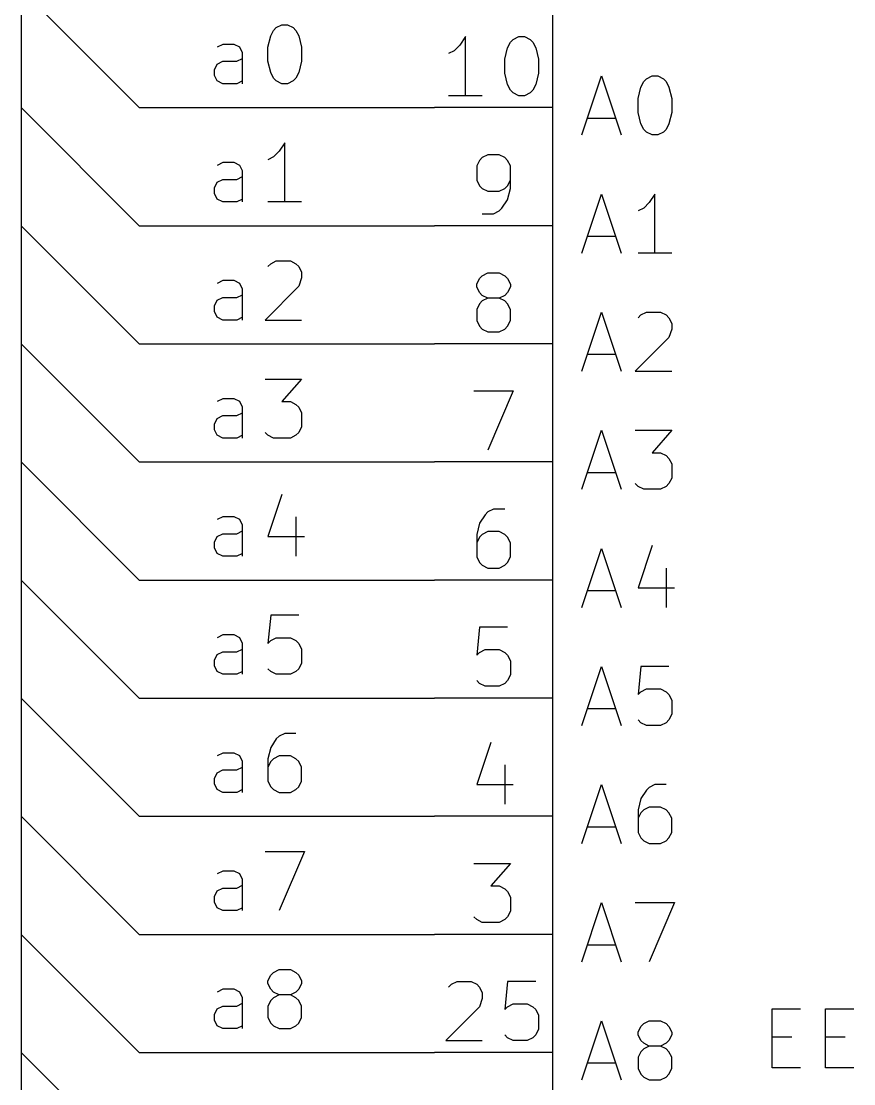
# Model space of a CAD drawing. Header units: millimetres. Extents: x 10 to 287, y -200 to -10.
# Drawn here: x 55.88 to 73.79, y -144.18 to -121.33 of the extents above; entities that cross this region are included whole.
import ezdxf

# ---------------------------------------------------------------- set-up
doc = ezdxf.new("R2010")
doc.units = ezdxf.units.MM
for name, color, linetype in [('BLUE', 174, 'CONTINUOUS'), ('GREENSIXTYFIVE', 129, 'CONTINUOUS'), ('LIGHTBLUE', 172, 'CONTINUOUS'), ('LIGHTGREEN', 92, 'CONTINUOUS'), ('LIGHTRED', 12, 'CONTINUOUS'), ('RED', 14, 'CONTINUOUS'), ('REDSIX', 19, 'CONTINUOUS'), ('WHITE', 250, 'CONTINUOUS')]:
    doc.layers.add(name, color=color, linetype=linetype)

msp = doc.modelspace()

# ---------------------------------------------------------------- linework, layer by layer
at = {"layer": 'BLUE', "linetype": 'CONTINUOUS'}
msp.add_line((55.88, -111.76), (55.88, -156.21), dxfattribs=at)
at = {"layer": 'GREENSIXTYFIVE', "linetype": 'CONTINUOUS'}
for p, q in [((67.9389, -123.7775), (68.3622, -122.5075)), ((68.3622, -122.5075), (68.7856, -123.7775)), ((69.2089, -122.7494), (69.2694, -122.6285)), ((69.2694, -122.6285), (69.3299, -122.568)), ((69.3299, -122.568), (69.4508, -122.5075)), ((69.4508, -122.5075), (69.5718, -122.5075)), ((69.5718, -122.5075), (69.6927, -122.568)), ((69.6927, -122.568), (69.7532, -122.6285)), ((69.7532, -122.6285), (69.8137, -122.7494)), ((69.1485, -122.9913), (69.2089, -122.7494)), ((69.8137, -122.7494), (69.8742, -122.9913)), ((69.1485, -123.2937), (69.1485, -122.9913)), ((69.8742, -122.9913), (69.8742, -123.2937)), ((69.2089, -123.5356), (69.1485, -123.2937)), ((69.8742, -123.2937), (69.8137, -123.5356)), ((68.0599, -123.4147), (68.6646, -123.4147)), ((69.2694, -123.6566), (69.2089, -123.5356)), ((69.8137, -123.5356), (69.7532, -123.6566)), ((69.3299, -123.7171), (69.2694, -123.6566)), ((69.4508, -123.7775), (69.3299, -123.7171)), ((69.5718, -123.7775), (69.4508, -123.7775)), ((69.6927, -123.7171), (69.5718, -123.7775)), ((69.7532, -123.6566), (69.6927, -123.7171)), ((67.9389, -126.3175), (68.3622, -125.0475)), ((68.3622, -125.0475), (68.7856, -126.3175)), ((69.5113, -125.0475), (69.3904, -125.229)), ((69.5113, -126.3175), (69.5113, -125.0475)), ((69.2694, -125.3499), (69.1485, -125.4104)), ((69.3904, -125.229), (69.2694, -125.3499)), ((68.0599, -125.9547), (68.6646, -125.9547)), ((69.8742, -126.3175), (69.1485, -126.3175)), ((67.9389, -128.8575), (68.3622, -127.5875)), ((68.3622, -127.5875), (68.7856, -128.8575)), ((69.1485, -127.7085), (69.2089, -127.648)), ((69.2089, -127.648), (69.3299, -127.5875)), ((69.3299, -127.5875), (69.6323, -127.5875)), ((69.6323, -127.5875), (69.7532, -127.648)), ((69.7532, -127.648), (69.8137, -127.7085)), ((69.8137, -127.7085), (69.8742, -127.8294)), ((69.8742, -127.9504), (69.8137, -128.1318)), ((69.8742, -127.8294), (69.8742, -127.9504)), ((69.8137, -128.1318), (69.088, -128.8575)), ((68.0599, -128.4947), (68.6646, -128.4947)), ((69.088, -128.8575), (69.8742, -128.8575)), ((67.9389, -131.3975), (68.3622, -130.1275)), ((68.3622, -130.1275), (68.7856, -131.3975)), ((69.088, -130.1275), (69.8742, -130.1275)), ((69.8742, -130.1275), (69.4508, -130.6113)), ((69.4508, -130.6113), (69.6323, -130.6113)), ((69.6323, -130.6113), (69.7532, -130.6718)), ((69.7532, -130.6718), (69.8137, -130.7323)), ((69.8137, -130.7323), (69.8742, -130.8532)), ((69.8742, -130.8532), (69.8742, -131.1556)), ((68.0599, -131.0347), (68.6646, -131.0347)), ((69.8742, -131.1556), (69.8137, -131.2766)), ((69.1485, -131.3371), (69.088, -131.2766)), ((69.2694, -131.3975), (69.1485, -131.3371)), ((69.7532, -131.3371), (69.6323, -131.3975)), ((69.8137, -131.2766), (69.7532, -131.3371)), ((69.6323, -131.3975), (69.2694, -131.3975)), ((67.9389, -133.9375), (68.3622, -132.6675)), ((68.3622, -132.6675), (68.7856, -133.9375)), ((69.4508, -132.6071), (69.1485, -133.5142)), ((69.7532, -133.0909), (69.7532, -133.9375)), ((68.0599, -133.5747), (68.6646, -133.5747)), ((69.1485, -133.5142), (69.9346, -133.5142)), ((67.9389, -136.4775), (68.3622, -135.2075)), ((68.3622, -135.2075), (68.7856, -136.4775)), ((69.2089, -135.2075), (69.1485, -135.8123)), ((69.8137, -135.2075), (69.2089, -135.2075)), ((69.2089, -135.7518), (69.3299, -135.6913)), ((69.3299, -135.6913), (69.6323, -135.6913)), ((69.6323, -135.6913), (69.7532, -135.7518)), ((69.1485, -135.8123), (69.2089, -135.7518)), ((69.7532, -135.7518), (69.8137, -135.8123)), ((69.8137, -135.8123), (69.8742, -135.9332)), ((69.8742, -135.9332), (69.8742, -136.2356)), ((68.0599, -136.1147), (68.6646, -136.1147)), ((69.2089, -136.4171), (69.1485, -136.3566)), ((69.8137, -136.3566), (69.7532, -136.4171)), ((69.8742, -136.2356), (69.8137, -136.3566)), ((69.3299, -136.4775), (69.2089, -136.4171)), ((69.6323, -136.4775), (69.3299, -136.4775)), ((69.7532, -136.4171), (69.6323, -136.4775)), ((67.9389, -139.0175), (68.3622, -137.7475)), ((68.3622, -137.7475), (68.7856, -139.0175)), ((69.5113, -137.7475), (69.3904, -137.808)), ((69.7532, -137.7475), (69.5113, -137.7475)), ((69.3299, -137.8685), (69.2089, -138.0499)), ((69.3904, -137.808), (69.3299, -137.8685)), ((69.2089, -138.0499), (69.1485, -138.2918)), ((69.3904, -138.2313), (69.2694, -138.2918)), ((69.6323, -138.2313), (69.3904, -138.2313)), ((69.7532, -138.2918), (69.6323, -138.2313)), ((69.1485, -138.2918), (69.1485, -138.7756)), ((69.2089, -138.3523), (69.1485, -138.4732)), ((69.2694, -138.2918), (69.2089, -138.3523)), ((69.8137, -138.3523), (69.7532, -138.2918)), ((69.8742, -138.4732), (69.8137, -138.3523)), ((68.0599, -138.6547), (68.6646, -138.6547)), ((69.8742, -138.7756), (69.8742, -138.4732)), ((69.1485, -138.7756), (69.2089, -138.8966)), ((69.2089, -138.8966), (69.2694, -138.9571)), ((69.7532, -138.9571), (69.8137, -138.8966)), ((69.8137, -138.8966), (69.8742, -138.7756)), ((69.2694, -138.9571), (69.3904, -139.0175)), ((69.3904, -139.0175), (69.6323, -139.0175)), ((69.6323, -139.0175), (69.7532, -138.9571)), ((67.9389, -141.5575), (68.3622, -140.2875)), ((68.3622, -140.2875), (68.7856, -141.5575)), ((69.088, -140.2875), (69.9346, -140.2875)), ((69.9346, -140.2875), (69.3904, -141.5575)), ((68.0599, -141.1947), (68.6646, -141.1947)), ((67.9389, -144.0975), (68.3622, -142.8275)), ((68.3622, -142.8275), (68.7856, -144.0975)), ((69.1485, -143.0694), (69.2089, -142.9485)), ((69.2089, -142.9485), (69.2694, -142.888)), ((69.2694, -142.888), (69.3904, -142.8275)), ((69.3904, -142.8275), (69.6323, -142.8275)), ((69.6323, -142.8275), (69.7532, -142.888)), ((69.7532, -142.888), (69.8137, -142.9485)), ((69.8137, -142.9485), (69.8742, -143.0694)), ((69.1485, -143.1299), (69.1485, -143.0694)), ((69.2089, -143.2509), (69.1485, -143.1299)), ((69.2694, -143.3113), (69.2089, -143.2509)), ((69.8137, -143.2509), (69.7532, -143.3113)), ((69.8742, -143.1299), (69.8137, -143.2509)), ((69.8742, -143.0694), (69.8742, -143.1299)), ((69.2089, -143.4928), (69.1485, -143.6137)), ((69.2694, -143.4323), (69.2089, -143.4928)), ((69.3904, -143.3718), (69.2694, -143.3113)), ((69.3904, -143.3718), (69.2694, -143.4323)), ((69.6323, -143.3718), (69.3904, -143.3718)), ((69.7532, -143.3113), (69.6323, -143.3718)), ((69.7532, -143.4323), (69.6323, -143.3718)), ((69.8137, -143.4928), (69.7532, -143.4323)), ((69.8742, -143.6137), (69.8137, -143.4928)), ((69.1485, -143.6137), (69.1485, -143.8556)), ((69.8742, -143.8556), (69.8742, -143.6137)), ((68.0599, -143.7347), (68.6646, -143.7347)), ((69.1485, -143.8556), (69.2089, -143.9766)), ((69.8137, -143.9766), (69.8742, -143.8556)), ((69.2089, -143.9766), (69.2694, -144.0371)), ((69.2694, -144.0371), (69.3904, -144.0975)), ((69.3904, -144.0975), (69.6323, -144.0975)), ((69.6323, -144.0975), (69.7532, -144.0371)), ((69.7532, -144.0371), (69.8137, -143.9766))]:
    msp.add_line(p, q, dxfattribs=at)
at = {"layer": 'LIGHTBLUE', "linetype": 'CONTINUOUS'}
for p, q in [((72.0347, -143.8392), (72.0347, -142.5692)), ((72.0347, -142.5692), (72.6395, -142.5692)), ((73.1837, -143.8392), (73.1837, -142.5692)), ((73.1837, -142.5692), (73.7885, -142.5692)), ((72.0347, -143.174), (72.4581, -143.174)), ((73.1837, -143.174), (73.6071, -143.174)), ((72.6395, -143.8392), (72.0347, -143.8392)), ((73.7885, -143.8392), (73.1837, -143.8392))]:
    msp.add_line(p, q, dxfattribs=at)
at = {"layer": 'LIGHTGREEN', "linetype": 'CONTINUOUS'}
for p, q in [((58.42, -123.19), (55.88, -120.65)), ((58.42, -125.73), (55.88, -123.19)), ((58.42, -123.19), (64.77, -123.19)), ((58.42, -128.27), (55.88, -125.73)), ((58.42, -125.73), (64.77, -125.73)), ((58.42, -130.81), (55.88, -128.27)), ((58.42, -128.27), (64.77, -128.27)), ((58.42, -133.35), (55.88, -130.81)), ((58.42, -130.81), (64.77, -130.81)), ((58.42, -135.89), (55.88, -133.35)), ((58.42, -133.35), (64.77, -133.35)), ((58.42, -138.43), (55.88, -135.89)), ((58.42, -135.89), (64.77, -135.89)), ((58.42, -140.97), (55.88, -138.43)), ((58.42, -138.43), (64.77, -138.43)), ((58.42, -143.51), (55.88, -140.97)), ((58.42, -140.97), (64.77, -140.97)), ((58.42, -146.05), (55.88, -143.51)), ((58.42, -143.51), (64.77, -143.51))]:
    msp.add_line(p, q, dxfattribs=at)
at = {"layer": 'LIGHTRED', "linetype": 'CONTINUOUS'}
for p, q in [((65.4352, -121.6629), (65.3143, -121.8444)), ((65.4352, -122.9329), (65.4352, -121.6629)), ((66.3423, -121.9048), (66.4028, -121.7839)), ((66.4028, -121.7839), (66.4633, -121.7234)), ((66.4633, -121.7234), (66.5842, -121.6629)), ((66.5842, -121.6629), (66.7052, -121.6629)), ((66.7052, -121.6629), (66.8261, -121.7234)), ((66.8261, -121.7234), (66.8866, -121.7839)), ((66.8866, -121.7839), (66.9471, -121.9048)), ((65.1933, -121.9653), (65.0724, -122.0258)), ((65.3143, -121.8444), (65.1933, -121.9653)), ((66.2819, -122.1467), (66.3423, -121.9048)), ((66.9471, -121.9048), (67.0076, -122.1467)), ((66.2819, -122.4491), (66.2819, -122.1467)), ((67.0076, -122.1467), (67.0076, -122.4491)), ((66.3423, -122.691), (66.2819, -122.4491)), ((67.0076, -122.4491), (66.9471, -122.691)), ((66.4028, -122.812), (66.3423, -122.691)), ((66.9471, -122.691), (66.8866, -122.812)), ((65.7981, -122.9329), (65.0724, -122.9329)), ((66.4633, -122.8725), (66.4028, -122.812)), ((66.5842, -122.9329), (66.4633, -122.8725)), ((66.7052, -122.9329), (66.5842, -122.9329)), ((66.8261, -122.8725), (66.7052, -122.9329)), ((66.8866, -122.812), (66.8261, -122.8725)), ((65.7981, -124.2634), (65.7376, -124.3239)), ((65.9191, -124.2029), (65.7981, -124.2634)), ((66.161, -124.2029), (65.9191, -124.2029)), ((66.2819, -124.2634), (66.161, -124.2029)), ((66.3424, -124.3239), (66.2819, -124.2634)), ((65.7376, -124.3239), (65.6772, -124.4448)), ((65.6772, -124.4448), (65.6772, -124.7472)), ((66.4029, -124.4448), (66.3424, -124.3239)), ((66.4029, -124.9286), (66.4029, -124.4448)), ((65.6772, -124.7472), (65.7376, -124.8682)), ((66.3424, -124.8682), (66.4029, -124.7472)), ((65.7376, -124.8682), (65.7981, -124.9286)), ((65.7981, -124.9286), (65.9191, -124.9891)), ((65.9191, -124.9891), (66.161, -124.9891)), ((66.161, -124.9891), (66.2819, -124.9286)), ((66.2819, -124.9286), (66.3424, -124.8682)), ((66.3424, -125.1705), (66.4029, -124.9286)), ((66.2214, -125.352), (66.3424, -125.1705)), ((66.04, -125.4729), (66.161, -125.4125)), ((66.161, -125.4125), (66.2214, -125.352)), ((65.7981, -125.4729), (66.04, -125.4729)), ((65.7376, -126.8639), (65.7981, -126.8034)), ((65.7981, -126.8034), (65.9191, -126.7429)), ((65.9191, -126.7429), (66.161, -126.7429)), ((66.161, -126.7429), (66.2819, -126.8034)), ((66.2819, -126.8034), (66.3424, -126.8639)), ((65.6772, -126.9848), (65.7376, -126.8639)), ((65.6772, -127.0453), (65.6772, -126.9848)), ((65.7376, -127.1663), (65.6772, -127.0453)), ((66.3424, -126.8639), (66.4029, -126.9848)), ((66.4029, -127.0453), (66.3424, -127.1663)), ((66.4029, -126.9848), (66.4029, -127.0453)), ((65.7981, -127.2267), (65.7376, -127.1663)), ((65.9191, -127.2872), (65.7981, -127.2267)), ((66.2819, -127.2267), (66.161, -127.2872)), ((66.3424, -127.1663), (66.2819, -127.2267)), ((65.7376, -127.4082), (65.6772, -127.5291)), ((65.7981, -127.3477), (65.7376, -127.4082)), ((65.9191, -127.2872), (65.7981, -127.3477)), ((66.161, -127.2872), (65.9191, -127.2872)), ((66.2819, -127.3477), (66.161, -127.2872)), ((66.3424, -127.4082), (66.2819, -127.3477)), ((66.4029, -127.5291), (66.3424, -127.4082)), ((65.6772, -127.5291), (65.6772, -127.771)), ((66.4029, -127.771), (66.4029, -127.5291)), ((65.6772, -127.771), (65.7376, -127.892)), ((65.7376, -127.892), (65.7981, -127.9525)), ((65.7981, -127.9525), (65.9191, -128.0129)), ((66.161, -128.0129), (66.2819, -127.9525)), ((66.2819, -127.9525), (66.3424, -127.892)), ((66.3424, -127.892), (66.4029, -127.771)), ((65.9191, -128.0129), (66.161, -128.0129)), ((65.6167, -129.2829), (66.4633, -129.2829)), ((66.4633, -129.2829), (65.9191, -130.5529)), ((66.04, -131.8229), (65.9191, -131.8834)), ((66.2819, -131.8229), (66.04, -131.8229)), ((65.8586, -131.9439), (65.7376, -132.1253)), ((65.9191, -131.8834), (65.8586, -131.9439)), ((65.7376, -132.1253), (65.6772, -132.3672)), ((65.6772, -132.3672), (65.6772, -132.851)), ((65.7376, -132.4277), (65.6772, -132.5486)), ((65.7981, -132.3672), (65.7376, -132.4277)), ((65.9191, -132.3067), (65.7981, -132.3672)), ((66.161, -132.3067), (65.9191, -132.3067)), ((66.2819, -132.3672), (66.161, -132.3067)), ((66.3424, -132.4277), (66.2819, -132.3672)), ((66.4029, -132.5486), (66.3424, -132.4277)), ((66.4029, -132.851), (66.4029, -132.5486)), ((65.6772, -132.851), (65.7376, -132.972)), ((65.7376, -132.972), (65.7981, -133.0325)), ((66.2819, -133.0325), (66.3424, -132.972)), ((66.3424, -132.972), (66.4029, -132.851)), ((65.7981, -133.0325), (65.9191, -133.0929)), ((65.9191, -133.0929), (66.161, -133.0929)), ((66.161, -133.0929), (66.2819, -133.0325)), ((65.7376, -134.3629), (65.6772, -134.9677)), ((66.3424, -134.3629), (65.7376, -134.3629)), ((65.6772, -134.9677), (65.7376, -134.9072)), ((65.7376, -134.9072), (65.8586, -134.8467)), ((65.8586, -134.8467), (66.161, -134.8467)), ((66.161, -134.8467), (66.2819, -134.9072)), ((66.2819, -134.9072), (66.3424, -134.9677)), ((66.3424, -134.9677), (66.4029, -135.0886)), ((66.4029, -135.0886), (66.4029, -135.391)), ((66.4029, -135.391), (66.3424, -135.512)), ((65.7376, -135.5725), (65.6772, -135.512)), ((65.8586, -135.6329), (65.7376, -135.5725)), ((66.161, -135.6329), (65.8586, -135.6329)), ((66.2819, -135.5725), (66.161, -135.6329)), ((66.3424, -135.512), (66.2819, -135.5725)), ((65.9795, -136.8425), (65.6772, -137.7496)), ((66.2819, -137.3263), (66.2819, -138.1729)), ((65.6772, -137.7496), (66.4633, -137.7496)), ((65.6167, -139.4429), (66.4029, -139.4429)), ((66.4029, -139.4429), (65.9795, -139.9267)), ((65.9795, -139.9267), (66.161, -139.9267)), ((66.161, -139.9267), (66.2819, -139.9872)), ((66.2819, -139.9872), (66.3424, -140.0477)), ((66.3424, -140.0477), (66.4029, -140.1686)), ((66.4029, -140.1686), (66.4029, -140.471)), ((66.4029, -140.471), (66.3424, -140.592)), ((65.6772, -140.6525), (65.6167, -140.592)), ((65.7981, -140.7129), (65.6772, -140.6525)), ((66.161, -140.7129), (65.7981, -140.7129)), ((66.2819, -140.6525), (66.161, -140.7129)), ((66.3424, -140.592), (66.2819, -140.6525)), ((65.0724, -142.1039), (65.1328, -142.0434)), ((65.1328, -142.0434), (65.2538, -141.9829)), ((65.2538, -141.9829), (65.5562, -141.9829)), ((65.5562, -141.9829), (65.6771, -142.0434)), ((65.6771, -142.0434), (65.7376, -142.1039)), ((65.7376, -142.1039), (65.7981, -142.2248)), ((66.3423, -141.9829), (66.2819, -142.5877)), ((66.9471, -141.9829), (66.3423, -141.9829)), ((65.7981, -142.3458), (65.7376, -142.5272)), ((65.7981, -142.2248), (65.7981, -142.3458)), ((65.7376, -142.5272), (65.0119, -143.2529)), ((66.2819, -142.5877), (66.3423, -142.5272)), ((66.3423, -142.5272), (66.4633, -142.4667)), ((66.4633, -142.4667), (66.7657, -142.4667)), ((66.7657, -142.4667), (66.8866, -142.5272)), ((66.8866, -142.5272), (66.9471, -142.5877)), ((66.9471, -142.5877), (67.0076, -142.7086)), ((67.0076, -142.7086), (67.0076, -143.011)), ((67.0076, -143.011), (66.9471, -143.132)), ((65.0119, -143.2529), (65.7981, -143.2529)), ((66.3423, -143.1925), (66.2819, -143.132)), ((66.4633, -143.2529), (66.3423, -143.1925)), ((66.7657, -143.2529), (66.4633, -143.2529)), ((66.8866, -143.1925), (66.7657, -143.2529)), ((66.9471, -143.132), (66.8866, -143.1925))]:
    msp.add_line(p, q, dxfattribs=at)
at = {"layer": 'RED', "linetype": 'CONTINUOUS'}
for p, q in [((67.31, -120.65), (67.31, -171.45)), ((67.31, -123.19), (64.77, -123.19)), ((67.31, -125.73), (64.77, -125.73)), ((67.31, -128.27), (64.77, -128.27)), ((67.31, -130.81), (64.77, -130.81)), ((67.31, -133.35), (64.77, -133.35)), ((67.31, -135.89), (64.77, -135.89)), ((67.31, -138.43), (64.77, -138.43)), ((67.31, -140.97), (64.77, -140.97)), ((67.31, -143.51), (64.77, -143.51))]:
    msp.add_line(p, q, dxfattribs=at)
at = {"layer": 'REDSIX', "linetype": 'CONTINUOUS'}
for p, q in [((61.2457, -121.6488), (61.3062, -121.5279)), ((61.3062, -121.5279), (61.3667, -121.4674)), ((61.3667, -121.4674), (61.4876, -121.4069)), ((61.4876, -121.4069), (61.6086, -121.4069)), ((61.6086, -121.4069), (61.7295, -121.4674)), ((61.7295, -121.4674), (61.79, -121.5279)), ((61.79, -121.5279), (61.8505, -121.6488)), ((61.1853, -121.8907), (61.2457, -121.6488)), ((61.8505, -121.6488), (61.911, -121.8907)), ((60.2177, -121.8303), (60.0967, -121.8907)), ((60.4596, -121.8303), (60.2177, -121.8303)), ((60.5805, -121.8907), (60.4596, -121.8303)), ((60.641, -122.0117), (60.5805, -121.8907)), ((60.641, -122.6769), (60.641, -122.0117)), ((61.1853, -122.1931), (61.1853, -121.8907)), ((61.911, -121.8907), (61.911, -122.1931)), ((60.0967, -122.2536), (60.2177, -122.1931)), ((60.2177, -122.1931), (60.5201, -122.1931)), ((60.5201, -122.1931), (60.641, -122.1326)), ((61.2457, -122.435), (61.1853, -122.1931)), ((61.911, -122.1931), (61.8505, -122.435)), ((60.0363, -122.3745), (60.0967, -122.2536)), ((60.0363, -122.4955), (60.0363, -122.3745)), ((61.3062, -122.556), (61.2457, -122.435)), ((61.8505, -122.435), (61.79, -122.556)), ((60.0967, -122.6165), (60.0363, -122.4955)), ((60.2177, -122.6769), (60.0967, -122.6165)), ((60.5201, -122.6769), (60.2177, -122.6769)), ((60.641, -122.6165), (60.5201, -122.6769)), ((61.3667, -122.6165), (61.3062, -122.556)), ((61.4876, -122.6769), (61.3667, -122.6165)), ((61.6086, -122.6769), (61.4876, -122.6769)), ((61.7295, -122.6165), (61.6086, -122.6769)), ((61.79, -122.556), (61.7295, -122.6165)), ((61.5481, -123.9469), (61.4272, -124.1284)), ((61.5481, -125.2169), (61.5481, -123.9469)), ((61.3062, -124.2493), (61.1853, -124.3098)), ((61.4272, -124.1284), (61.3062, -124.2493)), ((60.2177, -124.3703), (60.0967, -124.4307)), ((60.4596, -124.3703), (60.2177, -124.3703)), ((60.5805, -124.4307), (60.4596, -124.3703)), ((60.641, -124.5517), (60.5805, -124.4307)), ((60.0967, -124.7936), (60.2177, -124.7331)), ((60.2177, -124.7331), (60.5201, -124.7331)), ((60.5201, -124.7331), (60.641, -124.6726)), ((60.641, -125.2169), (60.641, -124.5517)), ((60.0363, -124.9145), (60.0967, -124.7936)), ((60.0363, -125.0355), (60.0363, -124.9145)), ((60.0967, -125.1565), (60.0363, -125.0355)), ((60.2177, -125.2169), (60.0967, -125.1565)), ((60.5201, -125.2169), (60.2177, -125.2169)), ((60.641, -125.1565), (60.5201, -125.2169)), ((61.911, -125.2169), (61.1853, -125.2169)), ((61.1853, -126.6079), (61.2457, -126.5474)), ((61.2457, -126.5474), (61.3667, -126.4869)), ((61.3667, -126.4869), (61.6691, -126.4869)), ((61.6691, -126.4869), (61.79, -126.5474)), ((61.79, -126.5474), (61.8505, -126.6079)), ((61.8505, -126.6079), (61.911, -126.7288)), ((61.911, -126.7288), (61.911, -126.8498)), ((60.2177, -126.9103), (60.0967, -126.9707)), ((60.4596, -126.9103), (60.2177, -126.9103)), ((60.5805, -126.9707), (60.4596, -126.9103)), ((60.641, -127.0917), (60.5805, -126.9707)), ((61.8505, -127.0312), (61.1248, -127.7569)), ((61.911, -126.8498), (61.8505, -127.0312)), ((60.0967, -127.3336), (60.2177, -127.2731)), ((60.2177, -127.2731), (60.5201, -127.2731)), ((60.5201, -127.2731), (60.641, -127.2126)), ((60.641, -127.7569), (60.641, -127.0917)), ((60.0363, -127.4545), (60.0967, -127.3336)), ((60.0363, -127.5755), (60.0363, -127.4545)), ((60.0967, -127.6965), (60.0363, -127.5755)), ((60.2177, -127.7569), (60.0967, -127.6965)), ((60.641, -127.6965), (60.5201, -127.7569)), ((60.5201, -127.7569), (60.2177, -127.7569)), ((61.1248, -127.7569), (61.911, -127.7569)), ((61.1248, -129.0269), (61.911, -129.0269)), ((61.911, -129.0269), (61.4876, -129.5107)), ((60.2177, -129.4503), (60.0967, -129.5107)), ((60.4596, -129.4503), (60.2177, -129.4503)), ((60.5805, -129.5107), (60.4596, -129.4503)), ((60.641, -129.6317), (60.5805, -129.5107)), ((61.4876, -129.5107), (61.6691, -129.5107)), ((61.6691, -129.5107), (61.79, -129.5712)), ((60.5201, -129.8131), (60.641, -129.7526)), ((60.641, -130.2969), (60.641, -129.6317)), ((61.79, -129.5712), (61.8505, -129.6317)), ((61.8505, -129.6317), (61.911, -129.7526)), ((61.911, -129.7526), (61.911, -130.055)), ((60.0363, -129.9945), (60.0967, -129.8736)), ((60.0363, -130.1155), (60.0363, -129.9945)), ((60.0967, -129.8736), (60.2177, -129.8131)), ((60.2177, -129.8131), (60.5201, -129.8131)), ((60.0967, -130.2365), (60.0363, -130.1155)), ((60.2177, -130.2969), (60.0967, -130.2365)), ((60.641, -130.2365), (60.5201, -130.2969)), ((61.1853, -130.2365), (61.1248, -130.176)), ((61.3062, -130.2969), (61.1853, -130.2365)), ((61.79, -130.2365), (61.6691, -130.2969)), ((61.8505, -130.176), (61.79, -130.2365)), ((61.911, -130.055), (61.8505, -130.176)), ((60.5201, -130.2969), (60.2177, -130.2969)), ((61.6691, -130.2969), (61.3062, -130.2969)), ((61.4876, -131.5065), (61.1853, -132.4136)), ((60.2177, -131.9903), (60.0967, -132.0507)), ((60.4596, -131.9903), (60.2177, -131.9903)), ((60.5805, -132.0507), (60.4596, -131.9903)), ((60.641, -132.1717), (60.5805, -132.0507)), ((61.79, -131.9903), (61.79, -132.8369)), ((60.5201, -132.3531), (60.641, -132.2926)), ((60.641, -132.8369), (60.641, -132.1717)), ((60.0363, -132.5345), (60.0967, -132.4136)), ((60.0967, -132.4136), (60.2177, -132.3531)), ((60.2177, -132.3531), (60.5201, -132.3531)), ((61.1853, -132.4136), (61.9714, -132.4136)), ((60.0363, -132.6555), (60.0363, -132.5345)), ((60.0967, -132.7765), (60.0363, -132.6555)), ((60.2177, -132.8369), (60.0967, -132.7765)), ((60.5201, -132.8369), (60.2177, -132.8369)), ((60.641, -132.7765), (60.5201, -132.8369)), ((61.2457, -134.1069), (61.1853, -134.7117)), ((61.8505, -134.1069), (61.2457, -134.1069)), ((60.2177, -134.5303), (60.0967, -134.5907)), ((60.4596, -134.5303), (60.2177, -134.5303)), ((60.5805, -134.5907), (60.4596, -134.5303)), ((60.641, -134.7117), (60.5805, -134.5907)), ((60.641, -135.3769), (60.641, -134.7117)), ((61.1853, -134.7117), (61.2457, -134.6512)), ((61.2457, -134.6512), (61.3667, -134.5907)), ((61.3667, -134.5907), (61.6691, -134.5907)), ((61.6691, -134.5907), (61.79, -134.6512)), ((61.79, -134.6512), (61.8505, -134.7117)), ((61.8505, -134.7117), (61.911, -134.8326)), ((60.0363, -135.0745), (60.0967, -134.9536)), ((60.0967, -134.9536), (60.2177, -134.8931)), ((60.2177, -134.8931), (60.5201, -134.8931)), ((60.5201, -134.8931), (60.641, -134.8326)), ((61.911, -134.8326), (61.911, -135.135)), ((60.0363, -135.1955), (60.0363, -135.0745)), ((60.0967, -135.3165), (60.0363, -135.1955)), ((61.2457, -135.3165), (61.1853, -135.256)), ((61.8505, -135.256), (61.79, -135.3165)), ((61.911, -135.135), (61.8505, -135.256)), ((60.2177, -135.3769), (60.0967, -135.3165)), ((60.5201, -135.3769), (60.2177, -135.3769)), ((60.641, -135.3165), (60.5201, -135.3769)), ((61.3667, -135.3769), (61.2457, -135.3165)), ((61.6691, -135.3769), (61.3667, -135.3769)), ((61.79, -135.3165), (61.6691, -135.3769)), ((61.3667, -136.7679), (61.2457, -136.9493)), ((61.4272, -136.7074), (61.3667, -136.7679)), ((61.5481, -136.6469), (61.4272, -136.7074)), ((61.79, -136.6469), (61.5481, -136.6469)), ((60.2177, -137.0703), (60.0967, -137.1307)), ((60.4596, -137.0703), (60.2177, -137.0703)), ((60.5805, -137.1307), (60.4596, -137.0703)), ((61.2457, -136.9493), (61.1853, -137.1912)), ((60.641, -137.2517), (60.5805, -137.1307)), ((60.641, -137.9169), (60.641, -137.2517)), ((61.1853, -137.1912), (61.1853, -137.675)), ((61.2457, -137.2517), (61.1853, -137.3726)), ((61.3062, -137.1912), (61.2457, -137.2517)), ((61.4272, -137.1307), (61.3062, -137.1912)), ((61.6691, -137.1307), (61.4272, -137.1307)), ((61.79, -137.1912), (61.6691, -137.1307)), ((61.8505, -137.2517), (61.79, -137.1912)), ((61.911, -137.3726), (61.8505, -137.2517)), ((60.0363, -137.6145), (60.0967, -137.4936)), ((60.0967, -137.4936), (60.2177, -137.4331)), ((60.2177, -137.4331), (60.5201, -137.4331)), ((60.5201, -137.4331), (60.641, -137.3726)), ((61.911, -137.675), (61.911, -137.3726)), ((60.0363, -137.7355), (60.0363, -137.6145)), ((60.0967, -137.8565), (60.0363, -137.7355)), ((61.1853, -137.675), (61.2457, -137.796)), ((61.8505, -137.796), (61.911, -137.675)), ((60.2177, -137.9169), (60.0967, -137.8565)), ((60.5201, -137.9169), (60.2177, -137.9169)), ((60.641, -137.8565), (60.5201, -137.9169)), ((61.2457, -137.796), (61.3062, -137.8565)), ((61.3062, -137.8565), (61.4272, -137.9169)), ((61.4272, -137.9169), (61.6691, -137.9169)), ((61.6691, -137.9169), (61.79, -137.8565)), ((61.79, -137.8565), (61.8505, -137.796)), ((61.1248, -139.1869), (61.9714, -139.1869)), ((61.9714, -139.1869), (61.4272, -140.4569)), ((60.2177, -139.6103), (60.0967, -139.6707)), ((60.4596, -139.6103), (60.2177, -139.6103)), ((60.5805, -139.6707), (60.4596, -139.6103)), ((60.641, -139.7917), (60.5805, -139.6707)), ((60.641, -140.4569), (60.641, -139.7917)), ((60.0363, -140.1545), (60.0967, -140.0336)), ((60.0967, -140.0336), (60.2177, -139.9731)), ((60.2177, -139.9731), (60.5201, -139.9731)), ((60.5201, -139.9731), (60.641, -139.9126)), ((60.0363, -140.2755), (60.0363, -140.1545)), ((60.0967, -140.3965), (60.0363, -140.2755)), ((60.2177, -140.4569), (60.0967, -140.3965)), ((60.5201, -140.4569), (60.2177, -140.4569)), ((60.641, -140.3965), (60.5201, -140.4569)), ((61.1853, -141.9688), (61.2457, -141.8479)), ((61.2457, -141.8479), (61.3062, -141.7874)), ((61.3062, -141.7874), (61.4272, -141.7269)), ((61.4272, -141.7269), (61.6691, -141.7269)), ((61.6691, -141.7269), (61.79, -141.7874)), ((61.79, -141.7874), (61.8505, -141.8479)), ((61.8505, -141.8479), (61.911, -141.9688)), ((61.1853, -142.0293), (61.1853, -141.9688)), ((61.2457, -142.1503), (61.1853, -142.0293)), ((61.911, -142.0293), (61.8505, -142.1503)), ((61.911, -141.9688), (61.911, -142.0293)), ((60.2177, -142.1503), (60.0967, -142.2107)), ((60.4596, -142.1503), (60.2177, -142.1503)), ((60.5805, -142.2107), (60.4596, -142.1503)), ((60.641, -142.3317), (60.5805, -142.2107)), ((60.641, -142.9969), (60.641, -142.3317)), ((61.3062, -142.2107), (61.2457, -142.1503)), ((61.3062, -142.3317), (61.2457, -142.3922)), ((61.4272, -142.2712), (61.3062, -142.2107)), ((61.4272, -142.2712), (61.3062, -142.3317)), ((61.6691, -142.2712), (61.4272, -142.2712)), ((61.79, -142.2107), (61.6691, -142.2712)), ((61.79, -142.3317), (61.6691, -142.2712)), ((61.8505, -142.1503), (61.79, -142.2107)), ((61.8505, -142.3922), (61.79, -142.3317)), ((60.0363, -142.6945), (60.0967, -142.5736)), ((60.0967, -142.5736), (60.2177, -142.5131)), ((60.2177, -142.5131), (60.5201, -142.5131)), ((60.5201, -142.5131), (60.641, -142.4526)), ((61.2457, -142.3922), (61.1853, -142.5131)), ((61.1853, -142.5131), (61.1853, -142.755)), ((61.911, -142.5131), (61.8505, -142.3922)), ((61.911, -142.755), (61.911, -142.5131)), ((60.0363, -142.8155), (60.0363, -142.6945)), ((61.1853, -142.755), (61.2457, -142.876)), ((61.8505, -142.876), (61.911, -142.755)), ((60.0967, -142.9365), (60.0363, -142.8155)), ((60.2177, -142.9969), (60.0967, -142.9365)), ((60.5201, -142.9969), (60.2177, -142.9969)), ((60.641, -142.9365), (60.5201, -142.9969)), ((61.2457, -142.876), (61.3062, -142.9365)), ((61.3062, -142.9365), (61.4272, -142.9969)), ((61.4272, -142.9969), (61.6691, -142.9969)), ((61.6691, -142.9969), (61.79, -142.9365)), ((61.79, -142.9365), (61.8505, -142.876))]:
    msp.add_line(p, q, dxfattribs=at)
at = {"layer": 'WHITE', "linetype": 'CONTINUOUS'}
msp.add_line((67.31, -120.65), (67.31, -171.45), dxfattribs=at)

doc.saveas('drawing.dxf')
